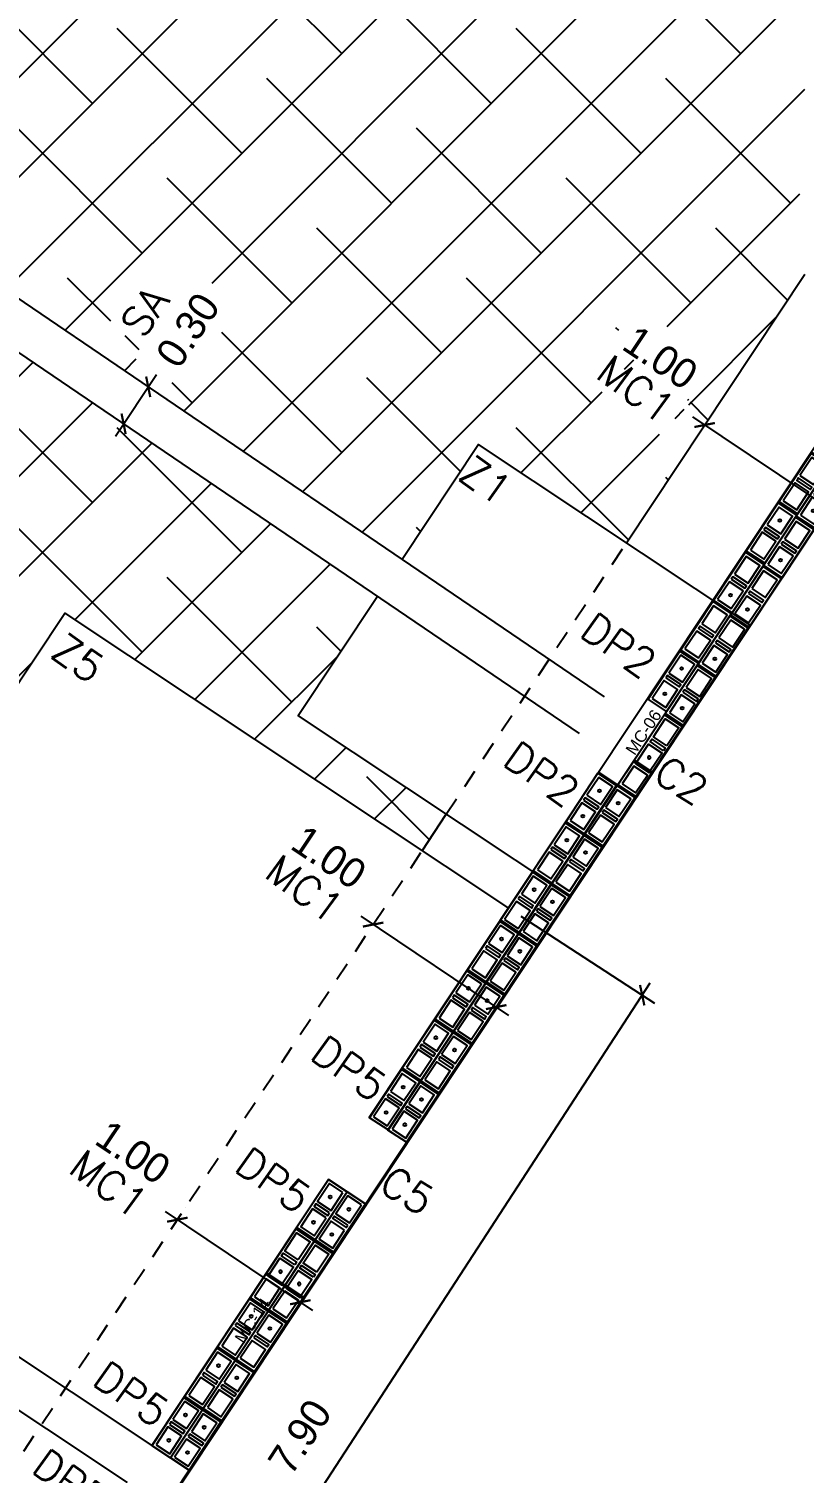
# Model space of a CAD drawing. Header units: metres. Extents: x -33.7 to 12.8, y -17.6 to 9.1.
# Drawn here: x -16.59 to -11.36, y -11.94 to -2.19 of the extents above; entities that cross this region are included whole.
import ezdxf
from ezdxf.enums import TextEntityAlignment as Align
from ezdxf.xclip import XClip

# ---------------------------------------------------------------- set-up
doc = ezdxf.new("R2010")
doc.units = ezdxf.units.M
doc.header["$XCLIPFRAME"] = 2
doc.linetypes.add('HIDDEN', pattern=[0.375, 0.25, -0.125])
for name, color, linetype in [('00', 8, 'Continuous'), ('COTAS', 1, 'Continuous'), ('CUANT-MURO CONTENCION-MURO MC1 BLOCK 0.30', 1, 'Continuous'), ('S-cotas 001', 1, 'Continuous')]:
    doc.layers.add(name, color=color, linetype=linetype)
doc.styles.add('ROMANS', font='romans')
doc.styles.add('ROTULOS', font='GOTHIC.TTF')
doc.styles.get("Standard").update_dxf_attribs({"font": 'arial.ttf'})
doc.dimstyles.new('DIM_100_2', dxfattribs={"dimtxt": 0.2, "dimasz": 0.1, "dimexe": 0.1, "dimexo": 0.1, "dimgap": 0.15, "dimtad": 1, "dimtxsty": 'ROTULOS', "dimblk": 'ARCHTICK', "dimcen": 0.1, "dimdle": 0.1, "dimclrd": 256, "dimclre": 256, "dimclrt": 1, "dimaunit": 1, "dimadec": 3, "dimazin": 3, "dimtfac": 1, "dimtix": 1, "dimtmove": 2, "dimatfit": 0, "dimldrblk": 'FLECHA', "dimfxl": 0.25, "dimtvp": 1, "dimlwd": -1, "dimlwe": -1})

# ---------------------------------------------------------------- blocks, each defined once
blk = doc.blocks.new('*U452')
for points in [[(-0.075, 0.4), (0.075, 0.4), (0.075, 0.01), (-0.075, 0.01)], [(0.055, 0.38), (-0.055, 0.38), (-0.055, 0.235), (0.055, 0.235)], [(0.055, 0.215), (-0.055, 0.215), (-0.055, 0.195), (0.055, 0.195)], [(0.055, 0.175), (-0.055, 0.175), (-0.055, 0.03), (0.055, 0.03)]]:
    blk.add_lwpolyline(points, close=True)
at = {"color": 251}
blk.add_lwpolyline([(-0.075, 0), (0.075, 0)], dxfattribs=at)
at = {"color": 3}
blk.add_circle((0, 0.1025), 0.00953, dxfattribs=at)
blk = doc.blocks.new('*U453')
for points in [[(-0.075, 0.4), (0.075, 0.4), (0.075, 0.01), (-0.075, 0.01)], [(0.055, 0.38), (-0.055, 0.38), (-0.055, 0.235), (0.055, 0.235)], [(0.055, 0.215), (-0.055, 0.215), (-0.055, 0.195), (0.055, 0.195)], [(0.055, 0.175), (-0.055, 0.175), (-0.055, 0.03), (0.055, 0.03)]]:
    blk.add_lwpolyline(points, close=True)
at = {"color": 251}
blk.add_lwpolyline([(-0.075, 0), (0.075, 0)], dxfattribs=at)
at = {"color": 3}
blk.add_circle((0, 0.1025), 0.00953, dxfattribs=at)
blk = doc.blocks.new('*U454')
for points in [[(-0.075, 0.4), (0.075, 0.4), (0.075, 0.01), (-0.075, 0.01)], [(0.055, 0.38), (-0.055, 0.38), (-0.055, 0.235), (0.055, 0.235)], [(0.055, 0.215), (-0.055, 0.215), (-0.055, 0.195), (0.055, 0.195)], [(0.055, 0.175), (-0.055, 0.175), (-0.055, 0.03), (0.055, 0.03)]]:
    blk.add_lwpolyline(points, close=True)
at = {"color": 251}
blk.add_lwpolyline([(-0.075, 0), (0.075, 0)], dxfattribs=at)
at = {"color": 3}
blk.add_circle((0, 0.1025), 0.00953, dxfattribs=at)
blk = doc.blocks.new('*U455')
for points in [[(-0.075, 0.4), (0.075, 0.4), (0.075, 0.01), (-0.075, 0.01)], [(0.055, 0.38), (-0.055, 0.38), (-0.055, 0.235), (0.055, 0.235)], [(0.055, 0.215), (-0.055, 0.215), (-0.055, 0.195), (0.055, 0.195)], [(0.055, 0.175), (-0.055, 0.175), (-0.055, 0.03), (0.055, 0.03)]]:
    blk.add_lwpolyline(points, close=True)
at = {"color": 251}
blk.add_lwpolyline([(-0.075, 0), (0.075, 0)], dxfattribs=at)
at = {"color": 3}
blk.add_circle((0, 0.1025), 0.00953, dxfattribs=at)
blk = doc.blocks.new('*U456')
for points in [[(-0.075, 0.4), (0.075, 0.4), (0.075, 0.01), (-0.075, 0.01)], [(0.055, 0.38), (-0.055, 0.38), (-0.055, 0.235), (0.055, 0.235)], [(0.055, 0.215), (-0.055, 0.215), (-0.055, 0.195), (0.055, 0.195)], [(0.055, 0.175), (-0.055, 0.175), (-0.055, 0.03), (0.055, 0.03)]]:
    blk.add_lwpolyline(points, close=True)
at = {"color": 251}
blk.add_lwpolyline([(-0.075, 0), (0.075, 0)], dxfattribs=at)
at = {"color": 3}
blk.add_circle((0, 0.1025), 0.00953, dxfattribs=at)
blk = doc.blocks.new('*U450')
for points in [[(-0.075, 0.4), (0.075, 0.4), (0.075, 0.21), (-0.075, 0.21)], [(0.055, 0.38), (-0.055, 0.38), (-0.055, 0.235), (0.055, 0.235)]]:
    blk.add_lwpolyline(points, close=True)
at = {"color": 251}
blk.add_lwpolyline([(-0.075, 0.2), (0.075, 0.2)], dxfattribs=at)
blk.add_lwpolyline([(0.055, 0.21), (0.055, 0.215), (-0.055, 0.215), (-0.055, 0.21)])
blk = doc.blocks.new('*U106')
for points in [[(-0.075, 0.4), (0.075, 0.4), (0.075, 0.01), (-0.075, 0.01)], [(0.055, 0.38), (-0.055, 0.38), (-0.055, 0.235), (0.055, 0.235)], [(0.055, 0.215), (-0.055, 0.215), (-0.055, 0.195), (0.055, 0.195)], [(0.055, 0.175), (-0.055, 0.175), (-0.055, 0.03), (0.055, 0.03)]]:
    blk.add_lwpolyline(points, close=True)
at = {"color": 251}
blk.add_lwpolyline([(-0.075, 0), (0.075, 0)], dxfattribs=at)
at = {"color": 3}
blk.add_circle((0, 0.3075), 0.00953, dxfattribs=at)
blk = doc.blocks.new('*U105')
for points in [[(-0.075, 0.4), (0.075, 0.4), (0.075, 0.01), (-0.075, 0.01)], [(0.055, 0.38), (-0.055, 0.38), (-0.055, 0.235), (0.055, 0.235)], [(0.055, 0.215), (-0.055, 0.215), (-0.055, 0.195), (0.055, 0.195)], [(0.055, 0.175), (-0.055, 0.175), (-0.055, 0.03), (0.055, 0.03)]]:
    blk.add_lwpolyline(points, close=True)
at = {"color": 251}
blk.add_lwpolyline([(-0.075, 0), (0.075, 0)], dxfattribs=at)
at = {"color": 3}
blk.add_circle((0, 0.3075), 0.00953, dxfattribs=at)
blk = doc.blocks.new('*U366')
for points in [[(-0.075, 0.4), (0.075, 0.4), (0.075, 0.01), (-0.075, 0.01)], [(0.055, 0.38), (-0.055, 0.38), (-0.055, 0.235), (0.055, 0.235)], [(0.055, 0.215), (-0.055, 0.215), (-0.055, 0.195), (0.055, 0.195)], [(0.055, 0.175), (-0.055, 0.175), (-0.055, 0.03), (0.055, 0.03)]]:
    blk.add_lwpolyline(points, close=True)
at = {"color": 251}
blk.add_lwpolyline([(-0.075, 0), (0.075, 0)], dxfattribs=at)
at = {"color": 3}
for centre in [(0, 0.3075), (0, 0.1025)]:
    blk.add_circle(centre, 0.00953, dxfattribs=at)
blk = doc.blocks.new('*U367')
for points in [[(-0.075, 0.4), (0.075, 0.4), (0.075, 0.01), (-0.075, 0.01)], [(0.055, 0.38), (-0.055, 0.38), (-0.055, 0.235), (0.055, 0.235)], [(0.055, 0.215), (-0.055, 0.215), (-0.055, 0.195), (0.055, 0.195)], [(0.055, 0.175), (-0.055, 0.175), (-0.055, 0.03), (0.055, 0.03)]]:
    blk.add_lwpolyline(points, close=True)
at = {"color": 251}
blk.add_lwpolyline([(-0.075, 0), (0.075, 0)], dxfattribs=at)
at = {"color": 3}
blk.add_circle((0, 0.1025), 0.00953, dxfattribs=at)
blk = doc.blocks.new('*U368')
for points in [[(-0.075, 0.4), (0.075, 0.4), (0.075, 0.01), (-0.075, 0.01)], [(0.055, 0.38), (-0.055, 0.38), (-0.055, 0.235), (0.055, 0.235)], [(0.055, 0.215), (-0.055, 0.215), (-0.055, 0.195), (0.055, 0.195)], [(0.055, 0.175), (-0.055, 0.175), (-0.055, 0.03), (0.055, 0.03)]]:
    blk.add_lwpolyline(points, close=True)
at = {"color": 251}
blk.add_lwpolyline([(-0.075, 0), (0.075, 0)], dxfattribs=at)
at = {"color": 3}
blk.add_circle((0, 0.1025), 0.00953, dxfattribs=at)
blk = doc.blocks.new('*U369')
for points in [[(-0.075, 0.4), (0.075, 0.4), (0.075, 0.21), (-0.075, 0.21)], [(0.055, 0.38), (-0.055, 0.38), (-0.055, 0.235), (0.055, 0.235)]]:
    blk.add_lwpolyline(points, close=True)
at = {"color": 251}
blk.add_lwpolyline([(-0.075, 0.2), (0.075, 0.2)], dxfattribs=at)
blk.add_lwpolyline([(0.055, 0.21), (0.055, 0.215), (-0.055, 0.215), (-0.055, 0.21)])
blk = doc.blocks.new('*U363')
for points in [[(-0.075, 0.4), (0.075, 0.4), (0.075, 0.01), (-0.075, 0.01)], [(0.055, 0.38), (-0.055, 0.38), (-0.055, 0.235), (0.055, 0.235)], [(0.055, 0.215), (-0.055, 0.215), (-0.055, 0.195), (0.055, 0.195)], [(0.055, 0.175), (-0.055, 0.175), (-0.055, 0.03), (0.055, 0.03)]]:
    blk.add_lwpolyline(points, close=True)
at = {"color": 251}
blk.add_lwpolyline([(-0.075, 0), (0.075, 0)], dxfattribs=at)
at = {"color": 3}
for centre in [(0, 0.3075), (0, 0.1025)]:
    blk.add_circle(centre, 0.00953, dxfattribs=at)
blk = doc.blocks.new('*U365')
for points in [[(-0.075, 0.4), (0.075, 0.4), (0.075, 0.01), (-0.075, 0.01)], [(0.055, 0.38), (-0.055, 0.38), (-0.055, 0.235), (0.055, 0.235)], [(0.055, 0.215), (-0.055, 0.215), (-0.055, 0.195), (0.055, 0.195)], [(0.055, 0.175), (-0.055, 0.175), (-0.055, 0.03), (0.055, 0.03)]]:
    blk.add_lwpolyline(points, close=True)
at = {"color": 3}
blk.add_circle((0, 0.3075), 0.00953, dxfattribs=at)
blk = doc.blocks.new('*U371')
for points in [[(-0.075, 0.4), (0.075, 0.4), (0.075, 0.01), (-0.075, 0.01)], [(0.055, 0.38), (-0.055, 0.38), (-0.055, 0.235), (0.055, 0.235)], [(0.055, 0.215), (-0.055, 0.215), (-0.055, 0.195), (0.055, 0.195)], [(0.055, 0.175), (-0.055, 0.175), (-0.055, 0.03), (0.055, 0.03)]]:
    blk.add_lwpolyline(points, close=True)
at = {"color": 251}
blk.add_lwpolyline([(-0.075, 0), (0.075, 0)], dxfattribs=at)
at = {"color": 3}
blk.add_circle((0, 0.1025), 0.00953, dxfattribs=at)
blk = doc.blocks.new('*U370')
for points in [[(-0.075, 0.4), (0.075, 0.4), (0.075, 0.01), (-0.075, 0.01)], [(0.055, 0.38), (-0.055, 0.38), (-0.055, 0.235), (0.055, 0.235)], [(0.055, 0.215), (-0.055, 0.215), (-0.055, 0.195), (0.055, 0.195)], [(0.055, 0.175), (-0.055, 0.175), (-0.055, 0.03), (0.055, 0.03)]]:
    blk.add_lwpolyline(points, close=True)
at = {"color": 251}
blk.add_lwpolyline([(-0.075, 0), (0.075, 0)], dxfattribs=at)
at = {"color": 3}
blk.add_circle((0, 0.1025), 0.00953, dxfattribs=at)
blk = doc.blocks.new('*U372')
for points in [[(-0.075, 0.4), (0.075, 0.4), (0.075, 0.01), (-0.075, 0.01)], [(0.055, 0.38), (-0.055, 0.38), (-0.055, 0.235), (0.055, 0.235)], [(0.055, 0.215), (-0.055, 0.215), (-0.055, 0.195), (0.055, 0.195)], [(0.055, 0.175), (-0.055, 0.175), (-0.055, 0.03), (0.055, 0.03)]]:
    blk.add_lwpolyline(points, close=True)
at = {"color": 251}
blk.add_lwpolyline([(-0.075, 0), (0.075, 0)], dxfattribs=at)
at = {"color": 3}
for centre in [(0, 0.3075), (0, 0.1025)]:
    blk.add_circle(centre, 0.00953, dxfattribs=at)
blk = doc.blocks.new('*U516')
for points in [[(-0.075, 0.4), (0.075, 0.4), (0.075, 0.01), (-0.075, 0.01)], [(0.055, 0.38), (-0.055, 0.38), (-0.055, 0.235), (0.055, 0.235)], [(0.055, 0.38), (-0.055, 0.38), (-0.055, 0.235), (0.055, 0.235)], [(0.055, 0.215), (-0.055, 0.215), (-0.055, 0.195), (0.055, 0.195)], [(0.055, 0.175), (-0.055, 0.175), (-0.055, 0.03), (0.055, 0.03)]]:
    blk.add_lwpolyline(points, close=True)
blk.add_lwpolyline([(0.055, 0.21), (0.055, 0.215), (-0.055, 0.215), (-0.055, 0.21)])
at = {"color": 251}
blk.add_lwpolyline([(-0.075, 0), (0.075, 0)], dxfattribs=at)
blk = doc.blocks.new('*U517')
for points in [[(-0.075, 0.4), (0.075, 0.4), (0.075, 0.01), (-0.075, 0.01)], [(0.055, 0.38), (-0.055, 0.38), (-0.055, 0.235), (0.055, 0.235)], [(0.055, 0.215), (-0.055, 0.215), (-0.055, 0.195), (0.055, 0.195)], [(0.055, 0.175), (-0.055, 0.175), (-0.055, 0.03), (0.055, 0.03)]]:
    blk.add_lwpolyline(points, close=True)
at = {"color": 251}
blk.add_lwpolyline([(-0.075, 0), (0.075, 0)], dxfattribs=at)
at = {"color": 3}
blk.add_circle((0, 0.3075), 0.00953, dxfattribs=at)
blk = doc.blocks.new('*U518')
for points in [[(-0.075, 0.4), (0.075, 0.4), (0.075, 0.01), (-0.075, 0.01)], [(0.055, 0.38), (-0.055, 0.38), (-0.055, 0.235), (0.055, 0.235)], [(0.055, 0.38), (-0.055, 0.38), (-0.055, 0.235), (0.055, 0.235)], [(0.055, 0.215), (-0.055, 0.215), (-0.055, 0.195), (0.055, 0.195)], [(0.055, 0.175), (-0.055, 0.175), (-0.055, 0.03), (0.055, 0.03)]]:
    blk.add_lwpolyline(points, close=True)
blk.add_lwpolyline([(0.055, 0.21), (0.055, 0.215), (-0.055, 0.215), (-0.055, 0.21)])
at = {"color": 251}
blk.add_lwpolyline([(-0.075, 0), (0.075, 0)], dxfattribs=at)
blk = doc.blocks.new('_ArchTick')
at = {"color": 0, "linetype": 'ByBlock', "lineweight": -2, "const_width": 0.15}
blk.add_lwpolyline([(-0.5, -0.5), (0.5, 0.5)], dxfattribs=at)
blk = doc.blocks.new('*D404')
at = {"layer": 'COTAS', "transparency": 16777216}
for p, q in [((-16.0087, -4.9397), (-15.7319, -4.5233)), ((-15.8706, -4.5513), (-15.8706, -4.5513)), ((-16.0367, -4.8011), (-16.0367, -4.8011))]:
    blk.add_line(p, q, dxfattribs=at)
at = {"layer": 'Defpoints', "color": 0, "transparency": 16777216}
for p in [(-15.7873, -4.6066), (-15.7873, -4.6066), (-15.9534, -4.8565)]:
    blk.add_point(p, dxfattribs=at)
at = {"layer": 'COTAS', "linetype": 'ByBlock', "transparency": 16777216, "xscale": 0.1, "yscale": 0.1, "zscale": 0.1}
for p, rotation in [((-15.7873, -4.6066), 56.3867880681234), ((-15.9534, -4.8565), 236.3867880681234)]:
    blk.add_blockref('_ArchTick', p, dxfattribs=dict(at, rotation=rotation))
at = {"layer": 'COTAS', "color": 1, "transparency": 16777216, "insert": (-15.5191, -4.2242), "char_height": 0.2, "attachment_point": 5, "rotation": 56.38679, "style": 'ROTULOS'}
blk.add_mtext('\\A1;0.30', dxfattribs=at)
blk = doc.blocks.new('FLECHA')
h = blk.add_hatch(color=256)
edge = h.paths.add_edge_path()
edge.add_line((-0.76, -0.716), (-0.346, 0))
edge.add_line((-0.346, 0), (-0.76, 0.716))
edge.add_arc((-0.63, 0.791), 0.15, 30, 210, ccw=False)
edge.add_line((-0.5, 0.866), (0, 0))
edge.add_line((0, 0), (-0.5, -0.866))
edge.add_arc((-0.63, -0.791), 0.15, 150, 330, ccw=False)
blk.add_line((-0.346, 0), (-1.83, 0))
blk.add_lwpolyline([(-0.76, -0.716), (-0.346, 0), (-0.76, 0.716, -1), (-0.5, 0.866), (0, 0), (-0.5, -0.866, -1)], format="xyb", close=True)
blk = doc.blocks.new('*D438')
at = {"layer": 'COTAS', "transparency": 16777216}
for p, q in [((-12.1124, -4.8087), (-11.1154, -5.4772)), ((-11.9736, -4.7813), (-11.9736, -4.7813)), ((-11.1428, -5.3384), (-11.1428, -5.3384))]:
    blk.add_line(p, q, dxfattribs=at)
at = {"layer": 'Defpoints', "color": 0, "transparency": 16777216}
for p in [(-12.0293, -4.8644), (-11.1985, -5.4215), (-11.1985, -5.4215)]:
    blk.add_point(p, dxfattribs=at)
at = {"layer": 'COTAS', "linetype": 'ByBlock', "transparency": 16777216, "xscale": 0.1, "yscale": 0.1, "zscale": 0.1}
for p, rotation in [((-12.0293, -4.8644), 146.1557855369851), ((-11.1985, -5.4215), 326.1557855369851)]:
    blk.add_blockref('_ArchTick', p, dxfattribs=dict(at, rotation=rotation))
at = {"layer": 'COTAS', "color": 1, "transparency": 16777216, "insert": (-12.3276, -4.4098), "char_height": 0.2, "attachment_point": 5, "rotation": 326.15579, "style": 'ROTULOS'}
blk.add_mtext('\\A1;1.00', dxfattribs=at)
blk = doc.blocks.new('*D439')
at = {"layer": 'COTAS', "transparency": 16777216}
for p, q in [((-14.3511, -8.1808), (-13.3541, -8.8493)), ((-14.2123, -8.1534), (-14.2123, -8.1534)), ((-13.3815, -8.7105), (-13.3815, -8.7105))]:
    blk.add_line(p, q, dxfattribs=at)
at = {"layer": 'Defpoints', "color": 0, "transparency": 16777216}
for p in [(-14.268, -8.2364), (-13.4372, -8.7936), (-13.4372, -8.7936)]:
    blk.add_point(p, dxfattribs=at)
at = {"layer": 'COTAS', "linetype": 'ByBlock', "transparency": 16777216, "xscale": 0.1, "yscale": 0.1, "zscale": 0.1}
for p, rotation in [((-14.268, -8.2364), 146.155785536985), ((-13.4372, -8.7936), 326.1557855369851)]:
    blk.add_blockref('_ArchTick', p, dxfattribs=dict(at, rotation=rotation))
at = {"layer": 'COTAS', "color": 1, "transparency": 16777216, "insert": (-14.5663, -7.7818), "char_height": 0.2, "attachment_point": 5, "rotation": 326.15579, "style": 'ROTULOS'}
blk.add_mtext('\\A1;1.00', dxfattribs=at)
blk = doc.blocks.new('*D440')
at = {"layer": 'COTAS', "transparency": 16777216}
for p, q in [((-15.6735, -10.1727), (-14.6766, -10.8412)), ((-15.5347, -10.1454), (-15.5347, -10.1454)), ((-14.7039, -10.7025), (-14.7039, -10.7025))]:
    blk.add_line(p, q, dxfattribs=at)
at = {"layer": 'Defpoints', "color": 0, "transparency": 16777216}
for p in [(-15.5904, -10.2284), (-14.7596, -10.7855), (-14.7596, -10.7855)]:
    blk.add_point(p, dxfattribs=at)
at = {"layer": 'COTAS', "linetype": 'ByBlock', "transparency": 16777216, "xscale": 0.1, "yscale": 0.1, "zscale": 0.1}
for p, rotation in [((-15.5904, -10.2284), 146.1557855369851), ((-14.7596, -10.7855), 326.1557855369852)]:
    blk.add_blockref('_ArchTick', p, dxfattribs=dict(at, rotation=rotation))
at = {"layer": 'COTAS', "color": 1, "transparency": 16777216, "insert": (-15.8887, -9.7738), "char_height": 0.2, "attachment_point": 5, "rotation": 326.15579, "style": 'ROTULOS'}
blk.add_mtext('\\A1;1.00', dxfattribs=at)
blk = doc.blocks.new('*U451')
for points in [[(-0.075, 0.4), (0.075, 0.4), (0.075, 0.01), (-0.075, 0.01)], [(0.055, 0.38), (-0.055, 0.38), (-0.055, 0.235), (0.055, 0.235)], [(0.055, 0.215), (-0.055, 0.215), (-0.055, 0.195), (0.055, 0.195)], [(0.055, 0.175), (-0.055, 0.175), (-0.055, 0.03), (0.055, 0.03)]]:
    blk.add_lwpolyline(points, close=True)
at = {"color": 3}
blk.add_circle((0, 0.3075), 0.00953, dxfattribs=at)
blk = doc.blocks.new('*D461')
at = {"layer": 'Defpoints', "color": 0, "transparency": 16777216}
for p in [(-13.3539, -8.1255), (-12.4511, -8.7131), (-17.6472, -14.7226)]:
    blk.add_point(p, dxfattribs=at)
at = {"layer": 'S-cotas 001', "transparency": 16777216}
for p, q in [((-13.2701, -8.1801), (-12.3673, -8.7676)), ((-16.7989, -15.394), (-12.3965, -8.6292)), ((-17.5634, -14.7772), (-16.6606, -15.3647))]:
    blk.add_line(p, q, dxfattribs=at)
at = {"layer": 'S-cotas 001', "linetype": 'ByBlock', "transparency": 16777216, "xscale": 0.1, "yscale": 0.1, "zscale": 0.1}
for p, rotation in [((-12.4511, -8.7131), 56.94451861768274), ((-16.7444, -15.3102), 236.9445186176827)]:
    blk.add_blockref('_ArchTick', p, dxfattribs=dict(at, rotation=rotation))
at = {"layer": 'S-cotas 001', "color": 1, "transparency": 16777216, "insert": (-14.7625, -11.6933), "char_height": 0.2, "attachment_point": 5, "rotation": 56.94452, "style": 'ROTULOS'}
blk.add_mtext('\\A1;\\A1;7.90', dxfattribs=at)
blk = doc.blocks.new('MURO_MC-06')
at = {"color": 0, "linetype": 'CONTINUOUS'}
blk.add_line((0, 0), (6.3829, 0), dxfattribs=at)
at = {"color": 0}
blk.add_lwpolyline([(0, -0.1525), (6.3829, -0.1525), (6.3829, 0.1525), (0, 0.1525)], close=True, dxfattribs=at)
at = {"color": 0, "flags": 1}
for tag in ['ESPESOR', 'ALTURA', 'VANO', 'EJE_L', 'TIPO', 'ETQ']:
    blk.add_attdef(tag, text='', height=0.08, dxfattribs=at).set_placement((3.1914, 0.05), align=Align.MIDDLE_CENTER)
at = {"color": 0}
blk.add_attdef('ID', text='', height=0.08, dxfattribs=at).set_placement((3.1914, 0.05), align=Align.MIDDLE_CENTER)
blk = doc.blocks.new('MURO_MC-14')
at = {"color": 0, "linetype": 'CONTINUOUS'}
blk.add_line((0, 0), (2.1561, 0), dxfattribs=at)
at = {"color": 0}
blk.add_lwpolyline([(0, -0.151), (2.1561, -0.151), (2.1561, 0.151), (0, 0.151)], close=True, dxfattribs=at)
at = {"color": 0, "flags": 1}
for tag in ['ESPESOR', 'ALTURA', 'VANO', 'EJE_L', 'TIPO', 'ETQ']:
    blk.add_attdef(tag, text='', height=0.08, dxfattribs=at).set_placement((1.0781, 0.05), align=Align.MIDDLE_CENTER)
at = {"color": 0}
blk.add_attdef('ID', text='', height=0.08, dxfattribs=at).set_placement((1.0781, 0.05), align=Align.MIDDLE_CENTER)

msp = doc.modelspace()

# ---------------------------------------------------------------- hatches: boundary and pattern name
at = {"layer": '00'}
h = msp.add_hatch(dxfattribs=at)
h.set_pattern_fill('ANSI38', color=256, scale=0.15)
h.paths.add_polyline_path([(-4.6593, 0.8334), (-8.386, 0.8334), (-8.386, -0.2387), (-4.6593, -0.2387)])
h.paths.add_polyline_path([(-5.3507, 0.0369), (-4.7173, 0.0369), (-4.7173, -0.2631), (-5.3507, -0.2631)])
h.paths.add_polyline_path([(-8.1834, 0.8535), (-7.731, 0.8535), (-7.731, 0.5535), (-8.1834, 0.5535)])
h.paths.add_polyline_path([(-9.586, 0.8334), (-9.586, -0.2387), (-8.386, -0.2387), (-8.386, 0.8334)])
h.paths.add_polyline_path([(-8.386, 6.3702), (-8.386, 1.5334), (-4.6593, 1.5334), (-4.6593, 3.3291), (-2.586, 3.3291), (-2.586, 6.3702)])
h.paths.add_polyline_path([(-11.086, 6.3702), (-11.086, 2.9834), (-9.586, 2.9834), (-9.586, 1.5334), (-8.386, 1.5334), (-8.386, 6.3702)])
h.paths.add_polyline_path([(-9.5393, 1.8241), (-8.9155, 1.8241), (-8.9155, 1.5241), (-9.5393, 1.5241)])
h.paths.add_polyline_path([(-8.386, 6.3702), (-8.386, 7.7363), (-8.8848, 7.7363), (-9.2848, 7.7363), (-9.6848, 7.7363), (-10.0848, 7.7363), (-10.4848, 7.7363), (-10.611, 7.7363), (-10.8848, 7.7362), (-11.086, 7.7362), (-11.086, 6.3702)])
h.paths.add_polyline_path([(-3.182, 7.8863), (-3.182, 7.8663), (-3.182, 7.8364), (-3.182, 7.7563), (-3.182, 7.7363), (-3.372, 7.7363), (-3.372, 7.8364), (-3.7597, 7.8364), (-3.7597, 7.7363), (-3.986, 7.7363), (-3.986, 6.7363), (-4.686, 6.7363), (-4.686, 7.7363), (-4.9222, 7.7363), (-5.1122, 7.7363), (-5.3598, 7.7363), (-5.7598, 7.7363), (-6.1598, 7.7363), (-6.5598, 7.7363), (-6.9598, 7.7363), (-7.3598, 7.7363), (-7.586, 7.7362), (-7.586, 6.7363), (-8.286, 6.7363), (-8.286, 7.7363), (-8.386, 7.7363), (-8.386, 6.3702), (-2.586, 6.3702), (-2.586, 6.7363), (-2.936, 6.7363), (-2.936, 7.7363), (-3.172, 7.7363), (-3.172, 7.8364), (-3.172, 7.8863)], is_closed=False)
h.paths.add_polyline_path([(-2.586, 3.3291), (1.439, 3.3291), (1.439, 4.9451), (-2.011, 4.9451), (-2.011, 6.3702), (-2.586, 6.3702)])
h.paths.add_polyline_path([(-2.011, 7.7363), (-2.236, 7.7363), (-2.236, 6.7363), (-2.586, 6.7363), (-2.586, 6.3702), (-2.011, 6.3702)])
h.paths.add_polyline_path([(4.6574, 4.9302), (3.9462, 5.2268), (4.0571, 5.4926), (2.139, 6.2926), (2.139, 1.5084), (3.2303, 1.5084)])
h.paths.add_polyline_path([(10.1144, 2.8169), (9.7724, 2.9595), (9.9071, 3.2826), (6.4461, 4.726), (6.2536, 4.2645), (5.3035, 4.6608), (3.9158, 1.3334), (9.4957, 1.3334), (9.7777, 2.0095)])
h.paths.add_polyline_path([(8.7205, 1.6505), (9.3407, 1.3935), (9.1876, 1.024), (8.5673, 1.281)])
h.paths.add_polyline_path([(9.4957, 1.3334), (3.9158, 1.3334), (3.6968, 0.8084), (2.139, 0.8084), (2.139, -2.6637), (7.8287, -2.6637)])
h.paths.add_polyline_path([(7.0302, -2.4025), (7.6504, -2.6595), (7.4973, -3.029), (6.877, -2.772)])
h.paths.add_polyline_path([(8.6568, 1.3446), (9.1961, 1.0926), (9.0691, 0.8208), (8.5298, 1.0728)])
h.paths.add_polyline_path([(7.453, -3.5646), (7.8287, -2.6637), (2.139, -2.6637), (2.139, -3.1747), (3.0741, -3.5646)])
h.paths.add_polyline_path([(3.0741, -3.5646), (6.4622, -4.9777), (6.5969, -4.6546), (6.9389, -4.7973), (7.453, -3.5646)])
h.paths.add_polyline_path([(-5.3882, -2.6637), (-5.3882, -0.9387), (-8.0538, -0.9387), (-8.0538, -2.6637)])
h.paths.add_polyline_path([(-6.0368, -2.5157), (-5.5845, -2.5157), (-5.5845, -2.8157), (-6.0368, -2.8157)])
h.paths.add_polyline_path([(-11.386, -3.8953), (-11.386, -2.6637), (-11.386, -0.3166), (-12.886, -0.3166), (-12.886, 0.5401), (-15.8572, -0.7944), (-17.5814, -3.3881), (-14.0719, -5.7717), (-13.5557, -4.9952), (-12.557, -5.6591)])
h.paths.add_polyline_path([(-15.8572, -0.7944), (-17.6054, -1.5796), (-17.4593, -1.6767), (-18.2811, -2.9129), (-17.5814, -3.3881)])
h.paths.add_polyline_path([(-12.886, 1.3334), (-12.886, 2.4194), (-15.3829, 4.7202), (-17.9279, 4.7202), (-20.7334, 0.4997), (-17.9006, -1.3833), (-15.5456, -0.3256), (-14.4428, 1.3334)])
h.paths.add_polyline_path([(-11.786, 2.9834), (-12.886, 2.9834), (-12.886, 2.8274), (-15.36, 5.107), (-15.36, 5.5139), (-11.786, 5.5139), (-11.786, 2.9834)])
h.paths.add_polyline_path([(-23.2556, 0.1331), (-23.1743, 0.079), (-22.2323, 1.4961), (-20.9832, 0.6658), (-18.2881, 4.7202), (-18.66, 4.7202), (-18.66, 7.0363)])
h.paths.add_polyline_path([(-15.36, 7.0363), (-15.36, 6.3702), (-11.786, 6.3702), (-11.786, 7.0363)])
h.paths.add_polyline_path([(-14.9493, 6.5059), (-14.4969, 6.5059), (-14.4969, 6.2059), (-14.9493, 6.2059)])
h.paths.add_polyline_path([(-13.402, 7.054), (-12.7307, 7.0389), (-12.7397, 6.639), (-13.411, 6.6541)])
h.paths.add_polyline_path([(-11.736, 6.2139), (-11.736, 6.3702), (-15.36, 6.3702), (-15.36, 6.2139)])
h.paths.add_polyline_path([(-22.706, -7.3169), (-22.4748, -6.3262), (-20.6318, -6.7465), (-19.9949, -3.9537), (-22.5603, -2.2485), (-24.2496, -4.7898), (-23.3334, -5.3988), (-24.0254, -6.4398)])
h.paths.add_polyline_path([(-25.7636, -7.053), (-25.6242, -7.0875), (-25.9129, -8.2523), (-23.5743, -8.8319), (-23.4877, -8.4824), (-23.4397, -8.2471), (-23.8182, -8.1533), (-24.2016, -8.0582), (-24.5899, -7.962), (-24.9781, -7.8658), (-25.3664, -7.7696), (-25.7449, -7.6757), (-25.7088, -7.5301), (-25.3206, -7.6264), (-24.9323, -7.7226), (-24.5441, -7.8188), (-24.1558, -7.9151), (-23.7821, -8.0077), (-23.3939, -8.1039), (-23.2483, -8.14), (-23.3445, -8.5282), (-23.4287, -8.868), (-23.0877, -8.9525), (-22.706, -7.3169), (-24.0254, -6.4398), (-24.7173, -7.4808), (-25.6392, -6.868)])
h.paths.add_polyline_path([(-19.3284, -9.3819), (-18.7609, -9.7591), (-16.3508, -6.1334), (-13.937, -7.7379), (-13.7738, -7.492), (-14.7736, -6.8274), (-14.238, -6.0216), (-17.7475, -3.638), (-19.9216, -6.9085), (-18.797, -7.165)])
h.paths.add_polyline_path([(-19.7546, -10.8089), (-19.5492, -10.945), (-18.927, -10.009), (-19.4029, -9.6926), (-19.6751, -10.8286)])
h.paths.add_polyline_path([(-18.6973, -16.0499), (-18.2664, -14.311), (-20.7079, -12.6881), (-19.7152, -11.1948), (-20.6224, -10.5938), (-20.8884, -10.5278), (-21.2767, -10.4316), (-21.6649, -10.3354), (-22.0532, -10.2391), (-22.124, -10.2216), (-24.9656, -14.4963)])
h.paths.add_polyline_path([(-24.9656, -14.4963), (-22.124, -10.2216), (-22.4414, -10.1429), (-22.8297, -10.0467), (-23.218, -9.9505), (-23.6062, -9.8542), (-23.9945, -9.758), (-24.3827, -9.6618), (-24.771, -9.5655), (-25.1592, -9.4693), (-25.5475, -9.3731), (-25.9357, -9.2769), (-26.1534, -9.2229), (-26.324, -9.1806), (-26.7122, -9.0844), (-27.1005, -8.9882), (-27.2036, -8.9626), (-30.0452, -13.2373), (-25.6764, -14.3201)])
h.paths.add_polyline_path([(-22.1972, -9.4099), (-21.5063, -9.5712), (-21.5972, -9.9607), (-22.2881, -9.7994)])
h.paths.add_polyline_path([(-27.2036, -8.9626), (-27.4887, -8.8919), (-27.877, -8.7957), (-28.2652, -8.6995), (-28.2888, -8.6936), (-28.6535, -8.6032), (-29.032, -8.5094), (-29.1026, -8.4919), (-31.9442, -12.7666), (-30.0452, -13.2373)])
h.paths.add_polyline_path([(-29.6289, -8.3615), (-29.6974, -8.3445), (-29.733, -8.3357), (-30.0423, -8.259), (-33.4182, -12.4013), (-31.9442, -12.7666), (-29.1026, -8.4919), (-29.2503, -8.4553)])
h.paths.add_polyline_path([(-27.3143, -6.1019), (-26.9261, -6.1982), (-26.5378, -6.2944), (-26.4809, -6.3085), (-26.7993, -6.0969), (-26.1073, -5.0559), (-26.5251, -4.7781), (-27.3934, -6.0824), (-27.3241, -6.0995)], is_closed=False)
h.paths.add_polyline_path([(-26.1838, -6.5367), (-26.1924, -6.5713), (-26.338, -6.5352), (-26.3294, -6.5006), (-26.5836, -6.4376), (-26.9719, -6.3414), (-27.3601, -6.2451), (-27.4817, -6.215), (-27.7172, -6.5687), (-26.0735, -6.9761), (-25.889, -6.702), (-26.1102, -6.5549)])
h.paths.add_polyline_path([(-27.7888, -6.6763), (-28.4237, -7.6299), (-28.0482, -7.723)])
h.paths.add_polyline_path([(-23.1743, 0.079), (-23.2556, 0.1331), (-26.5251, -4.7781), (-26.1073, -5.0559), (-25.4153, -4.0149), (-24.4994, -4.6237), (-22.8101, -2.0824), (-24.0592, -1.2521)])
h.paths.add_polyline_path([(-14.4428, 1.3334), (-15.5456, -0.3256), (-12.886, 0.8689), (-12.886, 1.3334)])
h.paths.add_polyline_path([(-11.0382, -0.4636), (-11.0382, -0.3166), (-11.386, -0.3166), (-11.386, -2.6637), (-11.3538, -2.6637), (-11.3538, -0.4636)])
h.paths.add_polyline_path([(-19.9216, -6.9085), (-17.7475, -3.638), (-18.4471, -3.1628), (-19.2861, -4.4249), (-19.7277, -4.1314), (-20.3393, -6.8132)])
h.paths.add_polyline_path([(2.1518, -2.8988), (2.7756, -2.8988), (2.7756, -3.1988), (2.1518, -3.1988)])
h.paths.add_polyline_path([(-20.7446, -3.7304), (-20.0476, -3.8632), (-20.1225, -4.2561), (-20.8195, -4.1233)])
h.paths.add_polyline_path([(-25.755, -7.6631), (-25.1515, -7.8209), (-25.2273, -8.1111), (-25.8309, -7.9534)])
h.paths.add_polyline_path([(-19.2987, -9.1554), (-19.0535, -8.8097), (-18.8088, -8.9833), (-19.054, -9.329)])
h.paths.add_polyline_path([(-20.9886, -10.5251), (-20.5588, -10.6317), (-20.631, -10.9229), (-21.0608, -10.8163)])
h.paths.add_polyline_path([(-25.441, -14.4093), (-25.2795, -13.7576), (-24.8912, -13.8538), (-25.0527, -14.5055)])
h.paths.add_polyline_path([(-25.6505, -14.3528), (-25.5225, -13.7715), (-25.2295, -13.8361), (-25.3575, -14.4174)])
h.paths.add_polyline_path([(-19.8576, -6.0936), (-19.4643, -5.503), (-19.1314, -5.7247), (-19.5246, -6.3153)])
h.paths.add_polyline_path([(-2.011, 6.6254), (-2.0963, 6.6254), (-2.0963, 6.9254), (-2.011, 6.9254)], flags=16)
h.paths.add_polyline_path([(-2.011, 6.8147), (-2.1595, 6.8147), (-2.1595, 7.2147), (-2.011, 7.2147)], flags=16)
h.paths.add_polyline_path([(-7.1504, 0.8049), (-6.441, 0.789), (-6.45, 0.3891), (-7.1594, 0.4051)], flags=16)
h.paths.add_polyline_path([(-7.1232, 0.4867), (-6.547, 0.4867), (-6.547, 0.1867), (-7.1232, 0.1867)], flags=16)
h.paths.add_polyline_path([(-6.0487, -0.1365), (-6.0487, 0.5635), (-5.6487, 0.5635), (-5.6487, -0.1365)], flags=16)
h.paths.add_polyline_path([(-11.0246, 6.0206), (-10.3913, 6.0206), (-10.3913, 5.7206), (-11.0246, 5.7206)], flags=16)
h.paths.add_polyline_path([(-10.7401, 4.2263), (-10.1639, 4.2263), (-10.1639, 3.9263), (-10.7401, 3.9263)], flags=16)
h.paths.add_polyline_path([(-10.8373, 4.5734), (-10.1277, 4.5734), (-10.1277, 4.1734), (-10.8373, 4.1734)], flags=16)
h.paths.add_polyline_path([(-8.9728, 6.9005), (-8.9728, 7.572), (-8.5728, 7.572), (-8.5728, 6.9005)], flags=16)
h.paths.add_polyline_path([(-10.0971, 7.638), (-9.4258, 7.6229), (-9.4348, 7.223), (-10.1061, 7.2381)], flags=16)
h.paths.add_polyline_path([(-10.0218, 7.3154), (-9.4265, 7.3154), (-9.4265, 7.0154), (-10.0218, 7.0154)], flags=16)
h.paths.add_polyline_path([(-10.8373, 7.0355), (-10.1277, 7.0355), (-10.1277, 6.6355), (-10.8373, 6.6355)], flags=16)
h.paths.add_polyline_path([(-10.7401, 6.6884), (-10.1639, 6.6884), (-10.1639, 6.3884), (-10.7401, 6.3884)], flags=16)
h.paths.add_polyline_path([(-5.3728, 6.9005), (-5.3728, 7.572), (-4.9728, 7.572), (-4.9728, 6.9005)], flags=16)
h.paths.add_polyline_path([(-6.3245, 7.3651), (-5.7292, 7.3651), (-5.7292, 7.0651), (-6.3245, 7.0651)], flags=16)
h.paths.add_polyline_path([(-6.3998, 7.638), (-5.7285, 7.6229), (-5.7375, 7.223), (-6.4088, 7.2381)], flags=16)
h.paths.add_polyline_path([(-3.7873, 7.2147), (-3.0777, 7.2147), (-3.0777, 6.8147), (-3.7873, 6.8147)], flags=16)
h.paths.add_polyline_path([(-7.2901, 6.8676), (-6.7139, 6.8676), (-6.7139, 6.5676), (-7.2901, 6.5676)], flags=16)
h.paths.add_polyline_path([(-7.3873, 7.2147), (-6.6777, 7.2147), (-6.6777, 6.8147), (-7.3873, 6.8147)], flags=16)
h.paths.add_polyline_path([(-1.8399, 4.034), (-1.1304, 4.034), (-1.1304, 3.634), (-1.8399, 3.634)], flags=16)
h.paths.add_polyline_path([(0.4157, 4.2451), (0.9919, 4.2451), (0.9919, 3.9451), (0.4157, 3.9451)], flags=16)
h.paths.add_polyline_path([(0.3231, 4.5921), (1.0326, 4.5921), (1.0326, 4.1921), (0.3231, 4.1921)], flags=16)
h.paths.add_polyline_path([(3.3137, 4.5875), (3.9633, 4.302), (3.8023, 3.9358), (3.1528, 4.2213)], flags=16)
h.paths.add_polyline_path([(3.2297, 4.2453), (3.7572, 4.0135), (3.6365, 3.7389), (3.109, 3.9707)], flags=16)
h.paths.add_polyline_path([(2.1466, -0.3731), (2.7704, -0.3731), (2.7704, -0.6731), (2.1466, -0.6731)], flags=16)
h.paths.add_polyline_path([(3.1299, 0.6767), (3.7728, 0.6767), (3.7728, 0.3767), (3.1299, 0.3767)], flags=16)
h.paths.add_polyline_path([(6.9665, -2.7084), (7.5058, -2.9604), (7.3788, -3.2322), (6.8395, -2.9801)], flags=16)
h.paths.add_polyline_path([(-7.9718, -0.9672), (-7.2625, -0.9832), (-7.2715, -1.3831), (-7.9809, -1.3671)], flags=16)
h.paths.add_polyline_path([(-7.9447, -1.2855), (-7.3685, -1.2855), (-7.3685, -1.5855), (-7.9447, -1.5855)], flags=16)
h.paths.add_polyline_path([(-16.0534, -4.1835), (-15.8082, -3.8378), (-15.5635, -4.0114), (-15.8087, -4.3571)], flags=16)
h.paths.add_polyline_path([(-15.882, -4.4089), (-15.4893, -3.818), (-15.1561, -4.0394), (-15.5489, -4.6303)], flags=16)
h.paths.add_polyline_path([(-15.4944, -0.66), (-15.1916, -1.3017), (-15.5533, -1.4724), (-15.8562, -0.8307)], flags=16)
h.paths.add_polyline_path([(-15.1916, -0.7068), (-14.9795, -1.0737), (-15.2392, -1.2238), (-15.4513, -0.8569)], flags=16)
h.paths.add_polyline_path([(-12.4951, -4.0567), (-11.9374, -4.4306), (-12.1602, -4.7628), (-12.7178, -4.3889)], flags=16)
h.paths.add_polyline_path([(-12.6176, -4.3441), (-12.1384, -4.6972), (-12.3163, -4.9387), (-12.7955, -4.5856)], flags=16)
h.paths.add_polyline_path([(-18.1856, -2.8372), (-17.7928, -2.2463), (-17.4597, -2.4677), (-17.8524, -3.0586)], flags=16)
h.paths.add_polyline_path([(-19.6813, 0.7981), (-19.0904, 0.4053), (-19.3118, 0.0722), (-19.9027, 0.465)], flags=16)
h.paths.add_polyline_path([(-15.0925, 3.5852), (-14.7506, 3.8357), (-14.5733, 3.5937), (-14.9152, 3.3432)], flags=16)
h.paths.add_polyline_path([(-19.1626, 2.6531), (-18.5717, 2.2604), (-18.7931, 1.9272), (-19.384, 2.32)], flags=16)
h.paths.add_polyline_path([(-18.8699, 2.7271), (-18.5287, 2.4757), (-18.7067, 2.2342), (-19.0479, 2.4856)], flags=16)
h.paths.add_polyline_path([(-15.0544, 3.2966), (-14.5142, 3.7567), (-14.2549, 3.4521), (-14.795, 2.9921)], flags=16)
h.paths.add_polyline_path([(-15.3473, 5.5061), (-14.7235, 5.5061), (-14.7235, 5.2061), (-15.3473, 5.2061)], flags=16)
h.paths.add_polyline_path([(-13.6656, 5.4855), (-12.9562, 5.4695), (-12.9653, 5.0696), (-13.6746, 5.0856)], flags=16)
h.paths.add_polyline_path([(-13.6384, 5.1672), (-13.0622, 5.1672), (-13.0622, 4.8672), (-13.6384, 4.8672)], flags=16)
h.paths.add_polyline_path([(-20.9408, 3.2934), (-20.4616, 2.9403), (-20.6396, 2.6988), (-21.1188, 3.0519)], flags=16)
h.paths.add_polyline_path([(-20.8113, 3.603), (-20.2521, 3.2313), (-20.4736, 2.8982), (-21.0327, 3.2699)], flags=16)
h.paths.add_polyline_path([(-13.3383, 6.7373), (-12.7431, 6.7373), (-12.7431, 6.4373), (-13.3383, 6.4373)], flags=16)
h.paths.add_polyline_path([(-20.6692, -4.0667), (-20.2504, -4.1315), (-20.2962, -4.4279), (-20.7151, -4.3632)], flags=16)
h.paths.add_polyline_path([(-22.9334, -3.0194), (-22.3425, -3.4122), (-22.5639, -3.7453), (-23.1548, -3.3525)], flags=16)
h.paths.add_polyline_path([(-22.6407, -2.9454), (-22.2996, -3.1968), (-22.4775, -3.4384), (-22.8187, -3.187)], flags=16)
h.paths.add_polyline_path([(-23.6003, -7.6928), (-22.9968, -7.8506), (-23.0727, -8.1408), (-23.6762, -7.983)], flags=16)
h.paths.add_polyline_path([(-19.1273, -9.3808), (-18.7346, -8.7899), (-18.4014, -9.0114), (-18.7942, -9.6023)], flags=16)
h.paths.add_polyline_path([(-19.2282, -15.1266), (-18.6685, -15.3293), (-18.7707, -15.6113), (-19.3304, -15.4087)], flags=16)
h.paths.add_polyline_path([(-21.7032, -10.3271), (-21.0997, -10.4849), (-21.1756, -10.7752), (-21.7791, -10.6174)], flags=16)
h.paths.add_polyline_path([(-19.1764, -14.8285), (-18.5329, -15.0204), (-18.6472, -15.4037), (-19.2907, -15.2119)], flags=16)
h.paths.add_polyline_path([(-24.6976, -2.4015), (-24.2184, -2.7546), (-24.3963, -2.9961), (-24.8755, -2.643)], flags=16)
h.paths.add_polyline_path([(-24.8921, -2.5383), (-24.3329, -2.91), (-24.5543, -3.2432), (-25.1135, -2.8715)], flags=16)
h.paths.add_polyline_path([(8.1076, 3.5617), (8.6525, 3.3222), (8.5318, 3.0475), (7.9869, 3.287)], flags=16)
h.paths.add_polyline_path([(8.2853, 3.9202), (8.8214, 3.6702), (8.6481, 3.2986), (8.112, 3.5486)], flags=16)
h.paths.add_polyline_path([(2.8707, 5.5518), (3.4156, 5.3122), (3.2949, 5.0376), (2.75, 5.2771)], flags=24)
h.paths.add_polyline_path([(3.1058, 5.8643), (3.618, 5.5686), (3.413, 5.2135), (2.9008, 5.5092)], flags=24)

# ---------------------------------------------------------------- linework, layer by layer
for points in [[(-12.7058, -6.6995), (-19.0657, -2.38)], [(-12.8744, -6.9477), (-19.2343, -2.6281)], [(-17.1568, -14.407), (-10.0922, -3.7636)], [(-12.557, -5.6591), (-11.3538, -3.8468)], [(-14.238, -6.0216), (-14.7736, -6.8274), (-12.9414, -8.0452), (-11.7236, -6.2131), (-13.5557, -4.9952), (-14.0719, -5.7717)], [(-18.7609, -9.7591), (-16.3508, -6.1334), (-13.3539, -8.1255)], [(-13.937, -7.7379), (-13.7738, -7.492)], [(-13.1043, -8.2924), (-13.1043, -8.2924), (-17.3169, -14.637)], [(-15.7614, -11.753), (-20.6719, -8.4888)], [(-15.9275, -12.0028), (-20.838, -8.7387)]]:
    msp.add_lwpolyline(points, dxfattribs=at)
at = {"layer": '00', "linetype": 'HIDDEN', "ltscale": 0.5}
for points in [[(-13.7738, -7.492), (-12.557, -5.6591)], [(-18.2458, -14.2282), (-13.937, -7.7379)]]:
    msp.add_lwpolyline(points, dxfattribs=at)

# ---------------------------------------------------------------- block references
at = {"layer": '00'}
for name, p, rotation in [('*U518', (-11.243, -5.0901), 146.4290513009439), ('*U105', (-11.1267, -5.187), 146.4290513009439), ('*U371', (-11.4642, -5.4234), 146.4290513009439), ('*U106', (-11.3477, -5.5204), 146.4290513009439), ('*U517', (-11.6854, -5.7567), 146.4290513009439), ('*U106', (-11.569, -5.8536), 146.4290513009439), ('*U516', (-11.9066, -6.09), 146.4290513009439), ('*U105', (-11.7904, -6.1867), 146.4290513009439), ('*U366', (-12.1278, -6.4232), 146.4290513009439), ('*U106', (-12.0114, -6.5201), 146.4290513009439), ('*U372', (-12.6819, -7.2487), 146.4290513009439), ('*U450', (-12.3314, -7.0012), 146.4290513009439), ('*U456', (-12.5569, -7.3316), 146.4290513009439), ('*U371', (-12.9031, -7.5818), 146.4290513009439), ('*U455', (-12.778, -7.665), 146.4290513009439), ('*U370', (-13.1243, -7.9151), 146.4290513009439), ('*U454', (-12.9993, -7.9981), 146.4290513009439), ('*U371', (-13.3454, -8.2484), 146.4290513009439), ('*U453', (-13.2207, -8.3313), 146.4290513009439), ('*U370', (-13.5666, -8.5817), 146.4290513009439), ('*U452', (-13.4417, -8.6647), 146.4290513009439), ('*U371', (-13.7878, -8.9149), 146.4290513009439), ('*U371', (-13.6629, -8.998), 146.4290513009439), ('*U366', (-14.009, -9.2482), 146.4290513009439), ('*U366', (-13.8841, -9.3313), 146.4290513009439), ('*U363', (-14.7281, -10.3314), 326.4290513009438), ('*U363', (-14.6031, -10.4143), 326.4290513009438), ('*U369', (-14.8134, -10.4618), 146.4290513009439), ('*U369', (-14.6885, -10.5448), 146.4290513009439), ('*U368', (-15.0349, -10.795), 146.4290513009439), ('*U368', (-14.9099, -10.8779), 146.4290513009439), ('*U367', (-15.2563, -11.1281), 146.4290513009439), ('*U367', (-15.1313, -11.211), 146.4290513009439), ('*U366', (-15.4778, -11.4612), 146.4290513009439), ('*U366', (-15.3528, -11.5441), 146.4290513009439)]:
    msp.add_blockref(name, p, dxfattribs=dict(at, rotation=rotation))
ref = msp.add_blockref('*U451', (-12.2329, -6.8532), dxfattribs=dict(at, xscale=-1, rotation=146.3860430117086))
XClip(ref).set_block_clipping_path([(-0.0749119272, 0), (0.0749999999, 0.3778970255)])
ref = msp.add_blockref('*U365', (-14.7226, -10.3231), dxfattribs=dict(at, xscale=-1, rotation=146.3860430117086))
XClip(ref).set_block_clipping_path([(-0.0743610676, 0), (0.0762477371, 0.3657856791)])
ref = msp.add_blockref('*U365', (-14.5976, -10.4061), dxfattribs=dict(at, xscale=-1, rotation=146.3860430117086))
XClip(ref).set_block_clipping_path([(-0.0743610676, 0), (0.0762477371, 0.3657856791)])
at = {"layer": 'CUANT-MURO CONTENCION-MURO MC1 BLOCK 0.30', "rotation": 56.38604301170844}
for name, p, values in [('MURO_MC-06', (-14.1672, -9.6234), {'ID': 'MC-06'}), ('MURO_MC-14', (-15.6372, -11.8356), {'ID': 'MC-14'})]:
    msp.add_blockref(name, p, dxfattribs=at).add_auto_attribs(values)

# ---------------------------------------------------------------- texts
at = {"layer": '00', "style": 'ROMANS'}
for s, rotation, p in [('SA', 54.64766, (-15.6332, -4.0233)), ('MC1', 323.61565, (-12.3269, -4.8688)), ('Z1', 324.64766, (-13.4272, -5.4197)), ('DP2', 324.64766, (-12.4506, -6.588)), ('Z5', 325.13425, (-16.178, -6.6182)), ('DP2', 324.64766, (-12.9699, -7.457)), ('C2', 328.3925, (-12.0893, -7.4425)), ('MC1', 323.61565, (-14.5656, -8.2409)), ('DP5', 324.64766, (-14.2713, -9.4425)), ('DP5', 324.64766, (-14.7823, -10.1967)), ('MC1', 323.61565, (-15.888, -10.2329)), ('C5', 328.81638, (-13.9392, -10.2086)), ('DP5', 324.64766, (-15.7421, -11.6399)), ('DP5', 324.64766, (-16.1514, -12.2319))]:
    msp.add_text(s, height=0.2, rotation=rotation, dxfattribs=at).set_placement(p, align=Align.RIGHT)

# ---------------------------------------------------------------- dimensions: what is measured, and where the dimension line sits
at = {"layer": '00'}
for base, p1, p2, angle, picture, middle in [((-15.7873, -4.6066), (-15.9534, -4.8565), (-15.7873, -4.6066), 56.38679, '*D404', (-15.5191, -4.2242)), ((-11.1985, -5.4215), (-12.0293, -4.8644), (-11.1985, -5.4215), 326.15579, '*D438', (-12.3276, -4.4098)), ((-13.4372, -8.7936), (-14.268, -8.2364), (-13.4372, -8.7936), 326.15579, '*D439', (-14.5663, -7.7818)), ((-14.7596, -10.7855), (-15.5904, -10.2284), (-14.7596, -10.7855), 326.15579, '*D440', (-15.8887, -9.7738))]:
    dim = msp.add_linear_dim(base=base, p1=p1, p2=p2, angle=angle, dimstyle='DIM_100_2', dxfattribs=at)
    dim.commit()
    dim.dimension.update_dxf_attribs({"geometry": picture, "text_midpoint": middle, "dimtype": 161})
dim = msp.add_linear_dim(base=(-12.4511, -8.7131), p1=(-17.6472, -14.7226), p2=(-13.3539, -8.1255), angle=56.94452, text='\\A1;7.90', dimstyle='DIM_100_2', override={"dimtxsty": 'ROTULOS'}, dxfattribs=at)
dim.commit()
dim.dimension.update_dxf_attribs({"geometry": '*D461', "text_midpoint": (-14.7625, -11.6933), "dimtype": 161})

doc.saveas('drawing.dxf')
